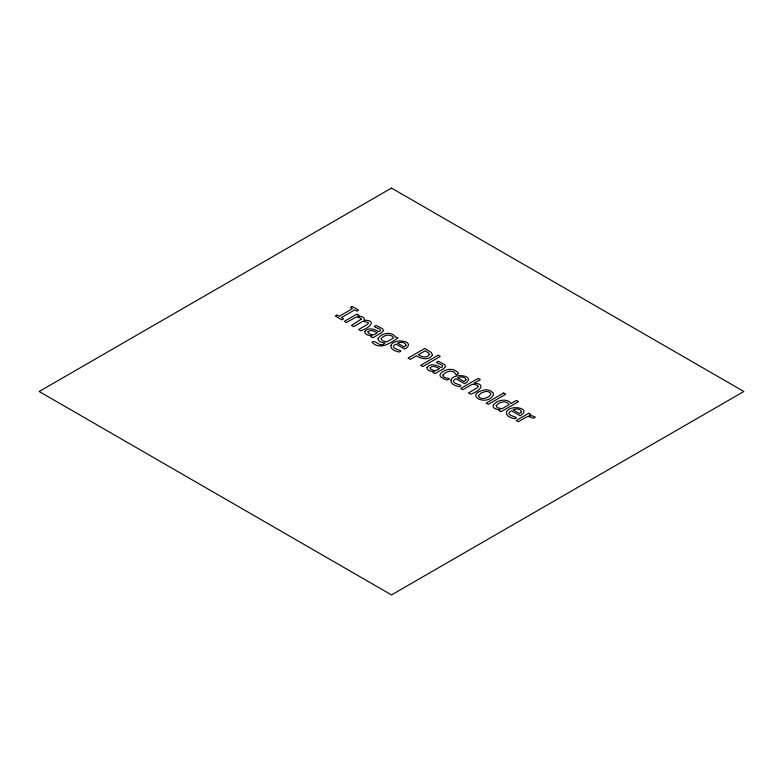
<?xml version="1.0" encoding="UTF-8"?>
<svg xmlns="http://www.w3.org/2000/svg" width="783" height="783" viewBox="0 0 783 783"><rect width="100%" height="100%" fill="white"/><g stroke="black" fill="none" stroke-linecap="round" stroke-linejoin="round"><path stroke-width="1.17" d="M378.052 338.667C378.062 341.975 382.437 342.768 385.06 342.876C379.892 348.885 375.82 338.97 371.954 342.102C379.51 350.843 391.128 342.7 398.077 337.806L395.415 336.896C391.52 331.101 381.155 332.99 378.052 338.667M443.041 375.047C442.189 379.403 453.778 377.279 447.367 379.961L443.853 378.972L440.692 376.789A6.881 3.974 0 0 1 440.271 374.088C444.215 368.411 454.512 367.364 458.554 373.501L456.176 374.871L453.944 371.837L450.059 371.034L445.547 372.493L443.041 375.047M478.442 395.611C479.881 400.945 488.837 398.214 490.735 394.378A4.023 2.32 0 0 0 490.089 392.723L488.533 391.823A4.052 2.339 0 0 0 485.656 391.441L481.134 393.017L478.442 395.611M381.115 338.755L382.3 340.703L386.802 341.877L393.702 337.894C390.864 333.313 383.797 334.909 381.115 338.755M496.207 405.692L497.303 407.679L501.952 408.755L509.204 404.576C506.18 399.888 499.006 401.826 496.207 405.692M364.858 331.591C364.486 335.114 369.507 335.623 372.101 335.77L370.76 336.543L372.865 337.757L381.458 332.795L383.445 330.769L382.574 328.743L376.183 325.483C369.341 327.382 385.099 328.41 379.031 331.777C375.057 329.398 368.098 326.775 364.858 331.591M426.989 367.462C426.608 370.985 431.629 371.485 434.222 371.641L432.882 372.414L434.986 373.628L443.579 368.666L445.566 366.64L444.695 364.604L438.304 361.345C431.462 363.253 447.22 364.271 441.152 367.638C437.178 365.26 430.219 362.646 426.989 367.462M390.971 345.518C390.179 349.795 395.885 351.224 399.085 352.017C406.563 349.981 386.704 349.414 395.914 344.07L404.625 349.091C417.584 341.398 393.634 337.267 390.971 345.518M450.988 380.166C450.196 384.443 455.902 385.872 459.102 386.665C466.58 384.629 446.731 384.061 455.931 378.718L464.642 383.748C477.601 376.055 453.651 371.915 450.988 380.166M506.474 412.201C505.681 416.478 511.387 417.907 514.588 418.699C522.065 416.664 502.216 416.096 511.416 410.752L520.127 415.783C533.086 408.09 509.136 403.95 506.474 412.201M478.139 386.557L477.16 387.849L468.479 392.968L470.593 394.182C478.765 391.774 487.369 383.797 473.999 383.249L480.331 379.598L478.217 378.375L460.717 388.485L462.831 389.699L472.208 384.287L474.948 384.6A5.099 2.946 0 0 1 477.65 385.735L478.139 386.557M432.461 354.875C429.564 360.65 420.892 359.103 416.536 355.766L410.292 359.368L408.06 358.085L424.817 348.415L431.306 352.448L432.461 354.875M493.544 394.534C487.026 407.933 462.381 394.045 485.391 389.826A7.086 4.091 0 0 1 489.904 390.541L493.065 392.753L493.544 394.534M361.315 319.072L351.518 325.444L353.632 326.658L362.94 321.236L368.02 322.439L368.45 323.183L367.462 324.397L358.653 329.555L360.767 330.778C369.233 328.341 377.778 319.983 363.978 320.227L364.418 319.327L363.782 317.751L361.815 316.596L357.674 316.097L359.074 315.285L356.96 314.071L344.393 321.324L346.507 322.547L355.883 317.125L359.495 317.585L361.315 319.072M368.03 331.698L368.137 333.029L371.269 334.498L373.853 334.762L377.337 332.746C374.597 331.463 370.76 329.134 368.03 331.698M430.151 367.57L430.259 368.891L433.391 370.359L435.974 370.623L439.459 368.617C436.718 367.335 432.882 364.995 430.151 367.57M429.378 354.533C427.126 358.497 421.411 357.028 418.435 354.67L425.13 350.804L428.575 352.967L429.378 354.533M493.476 404.791L493.094 405.643A5.706 3.289 0 0 0 493.907 407.923L496.031 409.137L500.18 409.783L498.898 410.527L501.012 411.75L518.512 401.64L516.398 400.416L510.956 403.568A8.075 4.659 0 0 0 507.531 400.739C502.637 399.183 496.755 400.827 493.476 404.791M405.986 345.097L404.185 346.967L397.539 343.13C400.054 341.858 405.163 341.76 405.986 345.097M466.002 379.755L464.202 381.624L457.556 377.788C460.071 376.506 465.18 376.417 466.002 379.755M521.488 411.789L519.687 413.659L513.041 409.822C515.557 408.54 520.666 408.452 521.488 411.789M391.5 188.077L39.15 391.5L391.5 594.923L743.85 391.5L391.5 188.077M337.023 315.089L335.31 316.078L341.809 319.836L343.522 318.847L341.388 317.614L354.719 309.921L356.852 311.154L358.565 310.166L352.066 306.407L350.353 307.396L352.487 308.629L339.156 316.332L337.023 315.089M438.147 355.237L420.637 365.348L422.761 366.571L440.261 356.461L438.147 355.237M503.626 393.037L486.116 403.147L488.23 404.371L505.74 394.26L503.626 393.037M528.77 413.258L516.203 420.52L518.317 421.734L527.233 416.585C530.345 415.607 532.851 420.128 535.357 417.143L532.479 415.89L529.014 415.558L530.884 414.481L528.77 413.258"/></g></svg>
